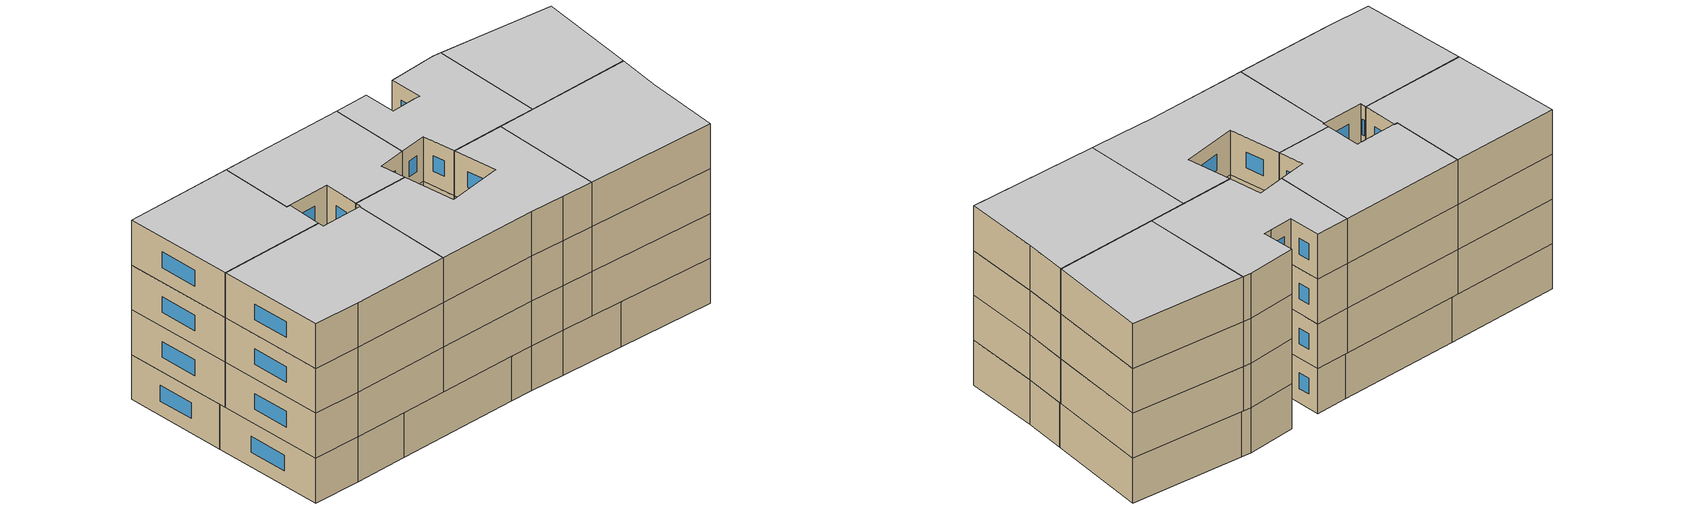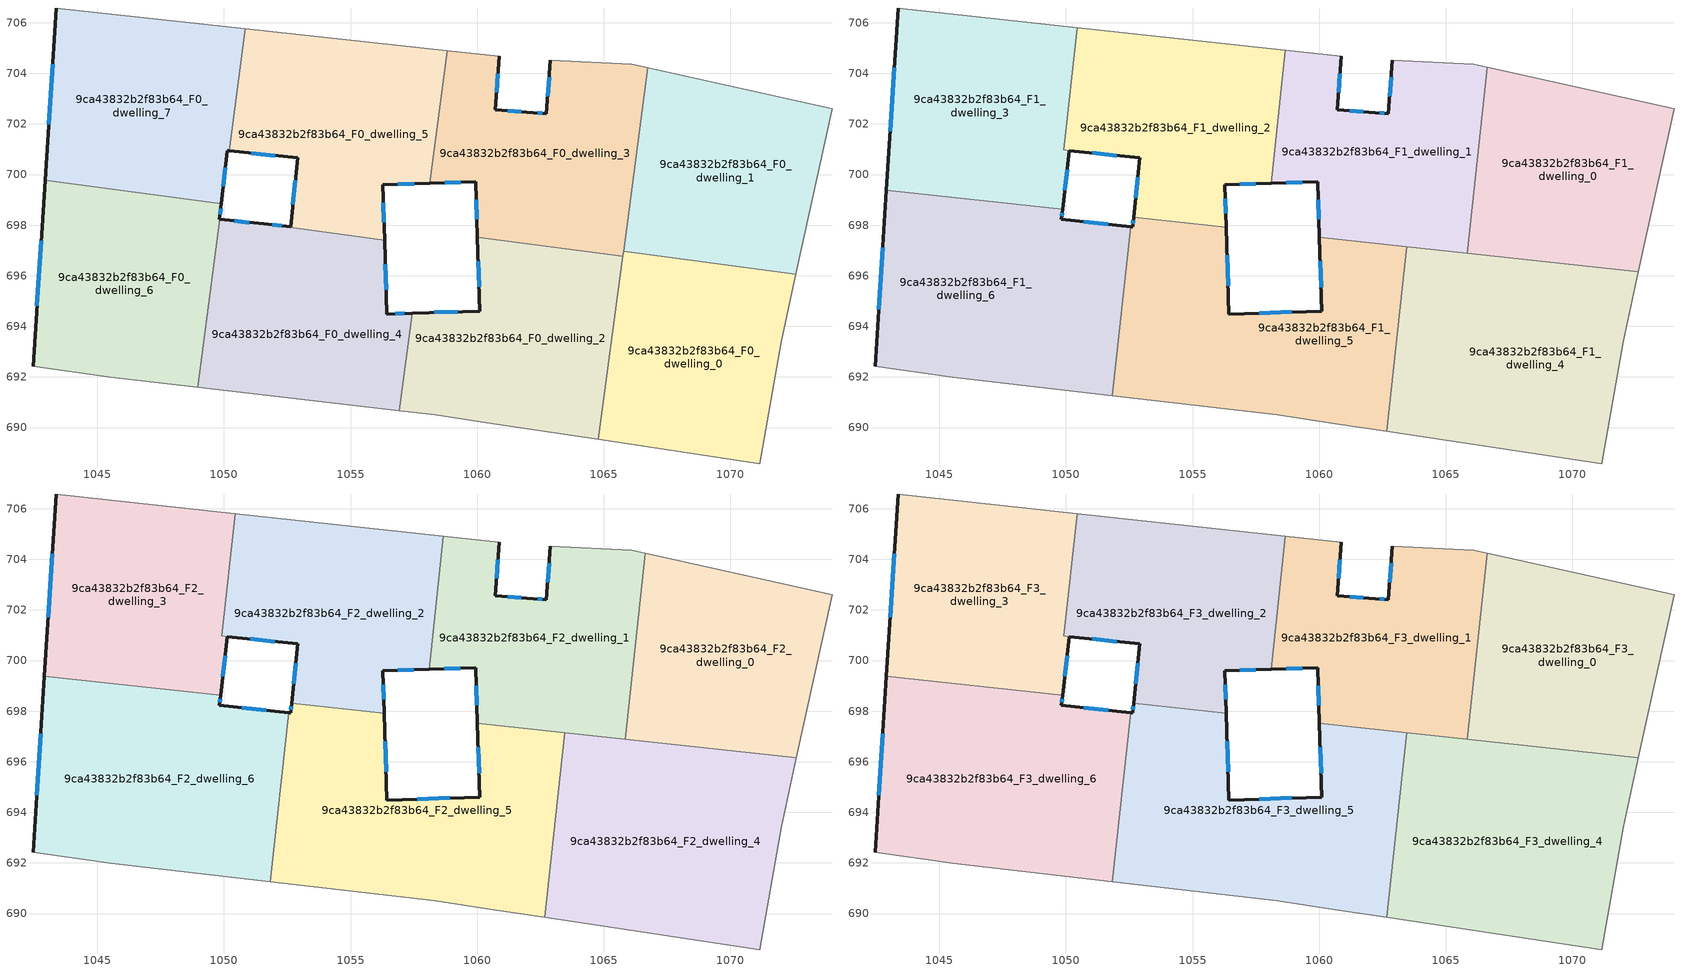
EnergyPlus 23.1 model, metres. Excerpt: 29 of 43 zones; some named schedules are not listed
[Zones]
9ca43832b2f83b64_F0_dwelling_0
 floor ground (EU_floor_Construction): 1072.6,696.06 1072.02,693.38 1071.17,688.57 1064.8,689.53 1065.79,696.97 z0
 wall adiabatic (EU_wall_Construction): 1064.8,689.53 1071.17,688.57 1072.02,693.38 1072.6,696.06 z0:3
 wall to 9ca43832b2f83b64_F0_dwelling_1 (EU_wall_Construction): 1072.6,696.06 1065.79,696.97 z0:3
 wall to 9ca43832b2f83b64_F0_dwelling_2 (EU_wall_Construction): 1065.76,696.76 1064.8,689.53 z0:3
 wall to 9ca43832b2f83b64_F0_dwelling_3 (EU_wall_Construction): 1065.79,696.97 1065.76,696.76 z0:3
9ca43832b2f83b64_F0_dwelling_1
 floor ground (EU_floor_Construction): 1074.03,702.59 1072.6,696.06 1065.79,696.97 1066.76,704.21 z0
 wall adiabatic (EU_wall_Construction): 1072.6,696.06 1074.03,702.59 1066.76,704.21 z0:3
 wall to 9ca43832b2f83b64_F0_dwelling_3 (EU_wall_Construction): 1066.76,704.21 1065.79,696.97 z0:3
9ca43832b2f83b64_F0_dwelling_2
 floor ground (EU_floor_Construction): 1065.76,696.76 1064.8,689.53 1060.64,690.16 1058.35,690.5 1056.93,690.67 1057.44,694.52 1060.11,694.61 1060.01,697.53 z0
 wall outside (EU_wall_Construction): 1060.01,697.53 1060.11,694.61 1057.44,694.52 z0:3
 wall adiabatic (EU_wall_Construction): 1056.93,690.67 1058.35,690.5 1060.64,690.16 1064.8,689.53 z0:3
 wall to 9ca43832b2f83b64_F0_dwelling_4 (EU_wall_Construction): 1057.44,694.52 1056.93,690.67 z0:3
 wall to 9ca43832b2f83b64_F0_dwelling_3 (EU_wall_Construction): 1065.76,696.76 1060.01,697.53 z0:3
 window (EU_Window_Construction): 1059.24,694.58 1058.31,694.55 / 1060.05,696.58 1060.08,695.56 z0.98:2.02
9ca43832b2f83b64_F0_dwelling_3
 floor ground (EU_floor_Construction): 1066.76,704.21 1065.76,696.76 1060.01,697.53 1059.94,699.71 1058.13,699.65 1058.82,704.9 1060.88,704.67 1060.72,702.55 1062.23,702.45 1062.74,702.41 1062.9,704.53 1066.11,704.36 z0
 wall outside (EU_wall_Construction): 1058.13,699.65 1059.94,699.71 1060.01,697.53 / 1062.9,704.53 1062.74,702.41 1062.23,702.45 1060.72,702.55 1060.88,704.67 z0:3
 wall to 9ca43832b2f83b64_F0_dwelling_5 (EU_wall_Construction): 1058.82,704.9 1058.13,699.65 z0:3
 wall adiabatic (EU_wall_Construction): 1060.88,704.67 1058.82,704.9 / 1066.76,704.21 1066.11,704.36 1062.9,704.53 z0:3
 window (EU_Window_Construction): 1059.96,699 1059.99,698.24 / 1058.72,699.67 1059.35,699.69 / 1060.77,703.24 1060.83,703.99 / 1061.74,702.48 1061.21,702.52 / 1062.58,702.42 1062.4,702.43 / 1062.85,703.84 1062.79,703.09 z0.98:2.02
9ca43832b2f83b64_F0_dwelling_4
 floor ground (EU_floor_Construction): 1056.34,697.41 1056.44,694.49 1057.44,694.52 1056.93,690.67 1048.96,691.59 1049.84,698.22 1051.56,698.04 z0
 wall outside (EU_wall_Construction): 1051.56,698.04 1049.84,698.22 / 1057.44,694.52 1056.44,694.49 1056.34,697.41 z0:3
 wall adiabatic (EU_wall_Construction): 1048.96,691.59 1056.93,690.67 z0:3
 wall to 9ca43832b2f83b64_F0_dwelling_6 (EU_wall_Construction): 1049.84,698.22 1048.96,691.59 z0:3
 wall to 9ca43832b2f83b64_F0_dwelling_5 (EU_wall_Construction): 1056.34,697.41 1051.56,698.04 z0:3
 window (EU_Window_Construction): 1051,698.1 1050.4,698.17 / 1056.41,695.44 1056.38,696.46 / 1057.12,694.51 1056.77,694.5 z0.98:2.02
9ca43832b2f83b64_F0_dwelling_5
 floor ground (EU_floor_Construction): 1058.82,704.9 1058.13,699.65 1056.27,699.59 1056.34,697.41 1051.56,698.04 1052.63,697.93 1052.91,700.66 1050.2,700.94 1050.84,705.76 z0
 wall outside (EU_wall_Construction): 1056.34,697.41 1056.27,699.59 1058.13,699.65 / 1050.2,700.94 1052.91,700.66 1052.63,697.93 1051.56,698.04 z0:3
 wall to 9ca43832b2f83b64_F0_dwelling_7 (EU_wall_Construction): 1050.84,705.76 1050.2,700.94 z0:3
 wall adiabatic (EU_wall_Construction): 1058.82,704.9 1050.84,705.76 z0:3
 window (EU_Window_Construction): 1056.32,698.12 1056.29,698.88 / 1052.28,697.97 1051.91,698.01 / 1052.82,699.77 1052.72,698.82 / 1051.08,700.85 1052.03,700.75 / 1056.87,699.61 1057.52,699.63 z0.98:2.02
9ca43832b2f83b64_F0_dwelling_6
 floor ground (EU_floor_Construction): 1049.89,698.85 1049.82,698.22 1049.84,698.22 1048.96,691.59 1045.53,691.99 1042.45,692.42 1042.93,699.77 z0
 wall outside (EU_wall_Construction): 1049.84,698.22 1049.82,698.22 1049.89,698.85 / 1042.93,699.77 1042.45,692.42 z0:3
 wall to 9ca43832b2f83b64_F0_dwelling_7 (EU_wall_Construction): 1049.89,698.85 1042.93,699.77 z0:3
 wall adiabatic (EU_wall_Construction): 1042.45,692.42 1045.53,691.99 1048.96,691.59 z0:3
 window (EU_Window_Construction): 1049.84,698.43 1049.87,698.64 / 1042.77,697.38 1042.61,694.81 z0.98:2.02
9ca43832b2f83b64_F0_dwelling_7
 floor ground (EU_floor_Construction): 1050.84,705.76 1050.2,700.94 1050.13,700.95 1049.89,698.85 1042.93,699.77 1043.37,706.57 z0
 wall outside (EU_wall_Construction): 1049.89,698.85 1050.13,700.95 1050.2,700.94 / 1043.37,706.57 1042.93,699.77 z0:3
 wall adiabatic (EU_wall_Construction): 1050.84,705.76 1043.37,706.57 z0:3
 window (EU_Window_Construction): 1049.97,699.53 1050.05,700.26 / 1043.23,704.36 1043.07,701.98 z0.98:2.02
9ca43832b2f83b64_F1_dwelling_0
 floor to 9ca43832b2f83b64_F0_dwelling_1 (EU_floor_Construction): 1074.03,702.59 1072.63,696.16 1068.64,696.59 1065.87,696.96 1066.2,700.05 1066.75,704.21 z3
 floor to 9ca43832b2f83b64_F0_dwelling_0 (EU_floor_Construction): 1068.64,696.59 1065.86,696.89 1065.87,696.96 z3
 floor to 9ca43832b2f83b64_F0_dwelling_3 (EU_floor_Construction): 1066.75,704.21 1066.2,700.05 1066.65,704.23 z3
 wall to 9ca43832b2f83b64_F1_dwelling_1 (EU_wall_Construction): 1066.65,704.23 1065.86,696.89 z3:6
 wall adiabatic (EU_wall_Construction): 1072.63,696.16 1074.03,702.59 1066.65,704.23 z3:6
 wall to 9ca43832b2f83b64_F1_dwelling_4 (EU_wall_Construction): 1065.86,696.89 1072.63,696.16 z3:6
9ca43832b2f83b64_F1_dwelling_1
 floor to 9ca43832b2f83b64_F0_dwelling_3 (EU_floor_Construction): 1066.65,704.23 1066.2,700.05 1065.78,696.9 1060.3,697.49 1060.01,697.53 1059.94,699.71 1058.13,699.65 1058.82,704.9 1060.88,704.67 1060.72,702.55 1062.23,702.45 1062.74,702.41 1062.9,704.53 1066.11,704.36 z3
 floor to 9ca43832b2f83b64_F0_dwelling_1 (EU_floor_Construction): 1066.2,700.05 1065.87,696.96 1065.79,696.97 z3
 floor to 9ca43832b2f83b64_F0_dwelling_5 (EU_floor_Construction): 1058.82,704.9 1058.13,699.65 1058.1,699.65 1058.67,704.91 z3
 wall outside (EU_wall_Construction): 1062.9,704.53 1062.74,702.41 1062.23,702.45 1060.72,702.55 1060.88,704.67 / 1058.1,699.65 1059.94,699.71 1060.01,697.52 z3:6
 wall adiabatic (EU_wall_Construction): 1066.65,704.23 1066.11,704.36 1062.9,704.53 / 1060.88,704.67 1058.67,704.91 z3:6
 wall to 9ca43832b2f83b64_F1_dwelling_2 (EU_wall_Construction): 1058.67,704.91 1058.1,699.65 z3:6
 wall to 9ca43832b2f83b64_F1_dwelling_5 (EU_wall_Construction): 1060.01,697.52 1063.46,697.15 z3:6
 wall to 9ca43832b2f83b64_F1_dwelling_4 (EU_wall_Construction): 1063.46,697.15 1065.86,696.89 z3:6
 window (EU_Window_Construction): 1062.58,702.42 1062.4,702.43 / 1062.85,703.84 1062.79,703.09 / 1059.96,699 1059.99,698.23 / 1058.7,699.67 1059.34,699.69 / 1060.77,703.24 1060.83,703.99 / 1061.74,702.48 1061.21,702.52 z3.98:5.02
9ca43832b2f83b64_F1_dwelling_2
 floor to 9ca43832b2f83b64_F0_dwelling_5 (EU_floor_Construction): 1058.67,704.91 1058.1,699.65 1056.27,699.59 1056.33,697.92 1052.67,698.32 1052.91,700.66 1050.2,700.94 1050.84,705.76 z3
 floor to 9ca43832b2f83b64_F0_dwelling_7 (EU_floor_Construction): 1050.84,705.76 1050.2,700.94 1050.14,700.95 1049.91,700.97 1050.44,705.8 z3
 wall outside (EU_wall_Construction): 1056.33,697.92 1056.27,699.59 1058.1,699.65 / 1050.14,700.95 1052.91,700.66 1052.67,698.32 z3:6
 wall adiabatic (EU_wall_Construction): 1058.67,704.91 1050.44,705.8 z3:6
 wall to 9ca43832b2f83b64_F1_dwelling_5 (EU_wall_Construction): 1052.67,698.32 1056.33,697.92 z3:6
 wall to 9ca43832b2f83b64_F1_dwelling_3 (EU_wall_Construction): 1050.44,705.8 1049.91,700.97 1050.13,700.94 z3:6
 window (EU_Window_Construction): 1056.87,699.61 1057.51,699.63 / 1056.31,698.47 1056.29,699.05 / 1052.83,699.89 1052.75,699.08 / 1051.04,700.85 1052.01,700.75 z3.98:5.02
9ca43832b2f83b64_F1_dwelling_3
 floor to 9ca43832b2f83b64_F0_dwelling_7 (EU_floor_Construction): 1050.44,705.8 1049.91,700.97 1050.13,700.94 1049.89,698.85 1042.93,699.77 1043.37,706.57 z3
 floor to 9ca43832b2f83b64_F0_dwelling_6 (EU_floor_Construction): 1049.89,698.85 1049.87,698.62 1042.9,699.37 1042.93,699.77 z3
 wall outside (EU_wall_Construction): 1043.37,706.57 1042.9,699.38 / 1049.87,698.62 1050.13,700.94 z3:6
 wall adiabatic (EU_wall_Construction): 1050.44,705.8 1043.37,706.57 z3:6
 wall to 9ca43832b2f83b64_F1_dwelling_6 (EU_wall_Construction): 1042.9,699.38 1049.87,698.62 z3:6
 window (EU_Window_Construction): 1043.22,704.23 1043.06,701.71 / 1049.95,699.38 1050.04,700.19 z3.98:5.02
9ca43832b2f83b64_F1_dwelling_4
 floor to 9ca43832b2f83b64_F0_dwelling_0 (EU_floor_Construction): 1072.6,696.06 1072.02,693.38 1071.17,688.57 1064.8,689.53 1065.78,696.9 1068.64,696.59 z3
 floor to 9ca43832b2f83b64_F0_dwelling_1 (EU_floor_Construction): 1072.63,696.16 1072.6,696.06 1068.64,696.59 z3
 floor to 9ca43832b2f83b64_F0_dwelling_2 (EU_floor_Construction): 1065.76,696.76 1064.8,689.53 1062.67,689.85 1063.45,697.07 z3
 floor to 9ca43832b2f83b64_F0_dwelling_3 (EU_floor_Construction): 1065.78,696.9 1065.76,696.76 1063.45,697.07 1063.46,697.15 z3
 wall adiabatic (EU_wall_Construction): 1062.67,689.85 1071.17,688.57 1072.02,693.38 1072.63,696.16 z3:6
 wall to 9ca43832b2f83b64_F1_dwelling_5 (EU_wall_Construction): 1063.46,697.15 1062.67,689.85 z3:6
9ca43832b2f83b64_F1_dwelling_5
 floor to 9ca43832b2f83b64_F0_dwelling_2 (EU_floor_Construction): 1063.45,697.07 1062.67,689.85 1060.64,690.16 1058.35,690.5 1056.93,690.67 1057.44,694.52 1060.11,694.61 1060.01,697.52 1060.3,697.49 z3
 floor to 9ca43832b2f83b64_F0_dwelling_3 (EU_floor_Construction): 1063.46,697.15 1063.45,697.07 1060.3,697.49 z3
 floor to 9ca43832b2f83b64_F0_dwelling_4 (EU_floor_Construction): 1056.34,697.41 1056.44,694.49 1057.44,694.52 1056.93,690.67 1051.83,691.26 1052.55,697.91 z3
 floor to 9ca43832b2f83b64_F0_dwelling_5 (EU_floor_Construction): 1056.33,697.92 1056.34,697.41 1052.55,697.91 1052.56,697.94 1052.63,697.93 1052.67,698.32 z3
 wall outside (EU_wall_Construction): 1060.01,697.52 1060.11,694.61 1056.44,694.49 1056.33,697.92 / 1052.67,698.32 1052.63,697.93 1052.56,697.94 z3:6
 wall adiabatic (EU_wall_Construction): 1051.83,691.26 1058.35,690.5 1060.64,690.16 1062.67,689.85 z3:6
 wall to 9ca43832b2f83b64_F1_dwelling_6 (EU_wall_Construction): 1052.56,697.94 1051.83,691.26 z3:6
 window (EU_Window_Construction): 1056.4,695.6 1056.36,696.8 / 1058.92,694.57 1057.63,694.52 / 1060.05,696.57 1060.08,695.55 / 1052.66,698.19 1052.64,698.06 z3.98:5.02
9ca43832b2f83b64_F1_dwelling_6
 floor to 9ca43832b2f83b64_F0_dwelling_6 (EU_floor_Construction): 1049.87,698.62 1049.82,698.22 1049.84,698.22 1048.96,691.59 1045.53,691.99 1042.45,692.42 1042.9,699.37 z3
 floor to 9ca43832b2f83b64_F0_dwelling_4 (EU_floor_Construction): 1052.55,697.91 1051.83,691.26 1048.96,691.59 1049.84,698.22 1051.56,698.04 z3
 floor to 9ca43832b2f83b64_F0_dwelling_5 (EU_floor_Construction): 1052.56,697.94 1052.55,697.91 1051.56,698.04 z3
 wall outside (EU_wall_Construction): 1052.56,697.94 1049.82,698.22 1049.87,698.62 / 1042.9,699.38 1042.45,692.42 z3:6
 wall adiabatic (EU_wall_Construction): 1042.45,692.42 1045.53,691.99 1051.83,691.26 z3:6
 window (EU_Window_Construction): 1049.84,698.35 1049.85,698.49 / 1051.67,698.03 1050.71,698.13 / 1042.76,697.11 1042.6,694.68 z3.98:5.02
9ca43832b2f83b64_F2_dwelling_0
 floor to 9ca43832b2f83b64_F1_dwelling_0 (EU_floor_Construction): 1074.03,702.59 1072.63,696.16 1065.86,696.89 1066.65,704.23 z6
 wall to 9ca43832b2f83b64_F2_dwelling_1 (EU_wall_Construction): 1066.65,704.23 1065.86,696.89 z6:9
 wall adiabatic (EU_wall_Construction): 1072.63,696.16 1074.03,702.59 1066.65,704.23 z6:9
 wall to 9ca43832b2f83b64_F2_dwelling_4 (EU_wall_Construction): 1065.86,696.89 1072.63,696.16 z6:9
9ca43832b2f83b64_F2_dwelling_1
 floor to 9ca43832b2f83b64_F1_dwelling_1 (EU_floor_Construction): 1066.65,704.23 1065.86,696.89 1060.01,697.52 1059.94,699.71 1058.1,699.65 1058.67,704.91 1060.88,704.67 1060.72,702.55 1062.23,702.45 1062.74,702.41 1062.9,704.53 1066.11,704.36 z6
 wall outside (EU_wall_Construction): 1062.9,704.53 1062.74,702.41 1062.23,702.45 1060.72,702.55 1060.88,704.67 / 1058.1,699.65 1059.94,699.71 1060.01,697.52 z6:9
 wall adiabatic (EU_wall_Construction): 1066.65,704.23 1066.11,704.36 1062.9,704.53 / 1060.88,704.67 1058.67,704.91 z6:9
 wall to 9ca43832b2f83b64_F2_dwelling_2 (EU_wall_Construction): 1058.67,704.91 1058.1,699.65 z6:9
 wall to 9ca43832b2f83b64_F2_dwelling_5 (EU_wall_Construction): 1060.01,697.52 1063.46,697.15 z6:9
 wall to 9ca43832b2f83b64_F2_dwelling_4 (EU_wall_Construction): 1063.46,697.15 1065.86,696.89 z6:9
 window (EU_Window_Construction): 1062.58,702.42 1062.4,702.43 / 1062.85,703.84 1062.79,703.09 / 1059.96,699 1059.99,698.23 / 1058.7,699.67 1059.34,699.69 / 1060.77,703.24 1060.83,703.99 / 1061.74,702.48 1061.21,702.52 z6.98:8.02
9ca43832b2f83b64_F2_dwelling_2
 floor to 9ca43832b2f83b64_F1_dwelling_2 (EU_floor_Construction): 1058.67,704.91 1058.1,699.65 1056.27,699.59 1056.33,697.92 1052.67,698.32 1052.91,700.66 1050.13,700.94 1049.91,700.97 1050.44,705.8 z6
 wall outside (EU_wall_Construction): 1056.33,697.92 1056.27,699.59 1058.1,699.65 / 1050.14,700.95 1052.91,700.66 1052.67,698.32 z6:9
 wall adiabatic (EU_wall_Construction): 1058.67,704.91 1050.44,705.8 z6:9
 wall to 9ca43832b2f83b64_F2_dwelling_5 (EU_wall_Construction): 1052.67,698.32 1056.33,697.92 z6:9
 wall to 9ca43832b2f83b64_F2_dwelling_3 (EU_wall_Construction): 1050.44,705.8 1049.91,700.97 1050.13,700.94 z6:9
 window (EU_Window_Construction): 1056.87,699.61 1057.51,699.63 / 1056.31,698.47 1056.29,699.05 / 1052.83,699.89 1052.75,699.08 / 1051.04,700.85 1052.01,700.75 z6.98:8.02
9ca43832b2f83b64_F2_dwelling_3
 floor to 9ca43832b2f83b64_F1_dwelling_3 (EU_floor_Construction): 1050.44,705.8 1049.91,700.97 1050.13,700.94 1049.87,698.62 1042.9,699.38 1043.37,706.57 z6
 wall outside (EU_wall_Construction): 1043.37,706.57 1042.9,699.38 / 1049.87,698.62 1050.13,700.94 z6:9
 wall adiabatic (EU_wall_Construction): 1050.44,705.8 1043.37,706.57 z6:9
 wall to 9ca43832b2f83b64_F2_dwelling_6 (EU_wall_Construction): 1042.9,699.38 1049.87,698.62 z6:9
 window (EU_Window_Construction): 1043.22,704.23 1043.06,701.71 / 1049.95,699.38 1050.04,700.19 z6.98:8.02
9ca43832b2f83b64_F2_dwelling_4
 floor to 9ca43832b2f83b64_F1_dwelling_4 (EU_floor_Construction): 1072.63,696.16 1072.02,693.38 1071.17,688.57 1062.67,689.85 1063.46,697.15 z6
 wall adiabatic (EU_wall_Construction): 1062.67,689.85 1071.17,688.57 1072.02,693.38 1072.63,696.16 z6:9
 wall to 9ca43832b2f83b64_F2_dwelling_5 (EU_wall_Construction): 1063.46,697.15 1062.67,689.85 z6:9
9ca43832b2f83b64_F2_dwelling_5
 floor to 9ca43832b2f83b64_F1_dwelling_5 (EU_floor_Construction): 1063.46,697.15 1062.67,689.85 1060.64,690.16 1058.35,690.5 1051.83,691.26 1052.56,697.94 1052.63,697.93 1052.67,698.32 1056.33,697.92 1056.44,694.49 1060.11,694.61 1060.01,697.52 z6
 wall outside (EU_wall_Construction): 1060.01,697.52 1060.11,694.61 1056.44,694.49 1056.33,697.92 / 1052.67,698.32 1052.63,697.93 1052.56,697.94 z6:9
 wall adiabatic (EU_wall_Construction): 1051.83,691.26 1058.35,690.5 1060.64,690.16 1062.67,689.85 z6:9
 wall to 9ca43832b2f83b64_F2_dwelling_6 (EU_wall_Construction): 1052.56,697.94 1051.83,691.26 z6:9
 window (EU_Window_Construction): 1056.4,695.6 1056.36,696.8 / 1058.92,694.57 1057.63,694.52 / 1060.05,696.57 1060.08,695.55 / 1052.66,698.19 1052.64,698.06 z6.98:8.02
9ca43832b2f83b64_F2_dwelling_6
 floor to 9ca43832b2f83b64_F1_dwelling_6 (EU_floor_Construction): 1052.56,697.94 1051.83,691.26 1045.53,691.99 1042.45,692.42 1042.9,699.38 1049.87,698.62 1049.82,698.22 z6
 wall outside (EU_wall_Construction): 1052.56,697.94 1049.82,698.22 1049.87,698.62 / 1042.9,699.38 1042.45,692.42 z6:9
 wall adiabatic (EU_wall_Construction): 1042.45,692.42 1045.53,691.99 1051.83,691.26 z6:9
 window (EU_Window_Construction): 1049.84,698.35 1049.85,698.49 / 1051.67,698.03 1050.71,698.13 / 1042.76,697.11 1042.6,694.68 z6.98:8.02
9ca43832b2f83b64_F3_dwelling_0
 floor to 9ca43832b2f83b64_F2_dwelling_0 (EU_floor_Construction): 1074.03,702.59 1072.63,696.16 1065.86,696.89 1066.65,704.23 z9
 wall to 9ca43832b2f83b64_F3_dwelling_1 (EU_wall_Construction): 1066.65,704.23 1065.86,696.89 z9:12
 wall adiabatic (EU_wall_Construction): 1072.63,696.16 1074.03,702.59 1066.65,704.23 z9:12
 wall to 9ca43832b2f83b64_F3_dwelling_4 (EU_wall_Construction): 1065.86,696.89 1072.63,696.16 z9:12
 ceiling to 9ca43832b2f83b64_F4_dwelling_0 (EU_floor_Construction): 1072.63,696.16 1074.03,702.59 1066.65,704.23 1065.86,696.89 z12
9ca43832b2f83b64_F3_dwelling_1
 floor to 9ca43832b2f83b64_F2_dwelling_1 (EU_floor_Construction): 1066.65,704.23 1065.86,696.89 1060.01,697.52 1059.94,699.71 1058.1,699.65 1058.67,704.91 1060.88,704.67 1060.72,702.55 1062.23,702.45 1062.74,702.41 1062.9,704.53 1066.11,704.36 z9
 wall outside (EU_wall_Construction): 1062.9,704.53 1062.74,702.41 1062.23,702.45 1060.72,702.55 1060.88,704.67 / 1058.1,699.65 1059.94,699.71 1060.01,697.52 z9:12
 wall adiabatic (EU_wall_Construction): 1066.65,704.23 1066.11,704.36 1062.9,704.53 / 1060.88,704.67 1058.67,704.91 z9:12
 wall to 9ca43832b2f83b64_F3_dwelling_2 (EU_wall_Construction): 1058.67,704.91 1058.1,699.65 z9:12
 wall to 9ca43832b2f83b64_F3_dwelling_5 (EU_wall_Construction): 1060.01,697.52 1063.46,697.15 z9:12
 wall to 9ca43832b2f83b64_F3_dwelling_4 (EU_wall_Construction): 1063.46,697.15 1065.86,696.89 z9:12
 window (EU_Window_Construction): 1062.58,702.42 1062.4,702.43 / 1062.85,703.84 1062.79,703.09 / 1059.96,699 1059.99,698.23 / 1058.7,699.67 1059.34,699.69 / 1060.77,703.24 1060.83,703.99 / 1061.74,702.48 1061.21,702.52 z9.98:11.02
 ceiling to 9ca43832b2f83b64_F4_dwelling_1 (EU_floor_Construction): 1065.86,696.89 1066.65,704.23 1066.11,704.36 1062.9,704.53 1062.74,702.41 1062.23,702.45 1060.72,702.55 1060.88,704.67 1058.67,704.91 1058.1,699.65 1059.94,699.71 1060.01,697.52 z12
9ca43832b2f83b64_F3_dwelling_2
 floor to 9ca43832b2f83b64_F2_dwelling_2 (EU_floor_Construction): 1058.67,704.91 1058.1,699.65 1056.27,699.59 1056.33,697.92 1052.67,698.32 1052.91,700.66 1050.13,700.94 1049.91,700.97 1050.44,705.8 z9
 wall outside (EU_wall_Construction): 1056.33,697.92 1056.27,699.59 1058.1,699.65 / 1050.14,700.95 1052.91,700.66 1052.67,698.32 z9:12
 wall adiabatic (EU_wall_Construction): 1058.67,704.91 1050.44,705.8 z9:12
 wall to 9ca43832b2f83b64_F3_dwelling_5 (EU_wall_Construction): 1052.67,698.32 1056.33,697.92 z9:12
 wall to 9ca43832b2f83b64_F3_dwelling_3 (EU_wall_Construction): 1050.44,705.8 1049.91,700.97 1050.13,700.94 z9:12
 window (EU_Window_Construction): 1056.87,699.61 1057.51,699.63 / 1056.31,698.47 1056.29,699.05 / 1052.83,699.89 1052.75,699.08 / 1051.04,700.85 1052.01,700.75 z9.98:11.02
 ceiling to 9ca43832b2f83b64_F4_dwelling_2 (EU_floor_Construction): 1058.1,699.65 1058.67,704.91 1050.44,705.8 1049.91,700.97 1050.13,700.94 1052.91,700.66 1052.67,698.32 1056.33,697.92 1056.27,699.59 z12
9ca43832b2f83b64_F3_dwelling_3
 floor to 9ca43832b2f83b64_F2_dwelling_3 (EU_floor_Construction): 1050.44,705.8 1049.91,700.97 1050.13,700.94 1049.87,698.62 1042.9,699.38 1043.37,706.57 z9
 wall outside (EU_wall_Construction): 1043.37,706.57 1042.9,699.38 / 1049.87,698.62 1050.13,700.94 z9:12
 wall adiabatic (EU_wall_Construction): 1050.44,705.8 1043.37,706.57 z9:12
 wall to 9ca43832b2f83b64_F3_dwelling_6 (EU_wall_Construction): 1042.9,699.38 1049.87,698.62 z9:12
 window (EU_Window_Construction): 1043.22,704.23 1043.06,701.71 / 1049.95,699.38 1050.04,700.19 z9.98:11.02
 ceiling to 9ca43832b2f83b64_F4_dwelling_3 (EU_floor_Construction): 1049.87,698.62 1050.13,700.94 1049.91,700.97 1050.44,705.8 1043.37,706.57 1042.9,699.38 z12
9ca43832b2f83b64_F3_dwelling_4
 floor to 9ca43832b2f83b64_F2_dwelling_4 (EU_floor_Construction): 1072.63,696.16 1072.02,693.38 1071.17,688.57 1062.67,689.85 1063.46,697.15 z9
 wall adiabatic (EU_wall_Construction): 1062.67,689.85 1071.17,688.57 1072.02,693.38 1072.63,696.16 z9:12
 wall to 9ca43832b2f83b64_F3_dwelling_5 (EU_wall_Construction): 1063.46,697.15 1062.67,689.85 z9:12
 ceiling to 9ca43832b2f83b64_F4_dwelling_4 (EU_floor_Construction): 1071.17,688.57 1072.02,693.38 1072.63,696.16 1063.46,697.15 1062.67,689.85 z12
9ca43832b2f83b64_F3_dwelling_5
 floor to 9ca43832b2f83b64_F2_dwelling_5 (EU_floor_Construction): 1063.46,697.15 1062.67,689.85 1060.64,690.16 1058.35,690.5 1051.83,691.26 1052.56,697.94 1052.63,697.93 1052.67,698.32 1056.33,697.92 1056.44,694.49 1060.11,694.61 1060.01,697.52 z9
 wall outside (EU_wall_Construction): 1060.01,697.52 1060.11,694.61 1056.44,694.49 1056.33,697.92 / 1052.67,698.32 1052.63,697.93 1052.56,697.94 z9:12
 wall adiabatic (EU_wall_Construction): 1051.83,691.26 1058.35,690.5 1060.64,690.16 1062.67,689.85 z9:12
 wall to 9ca43832b2f83b64_F3_dwelling_6 (EU_wall_Construction): 1052.56,697.94 1051.83,691.26 z9:12
 window (EU_Window_Construction): 1056.4,695.6 1056.36,696.8 / 1058.92,694.57 1057.63,694.52 / 1060.05,696.57 1060.08,695.55 / 1052.66,698.19 1052.64,698.06 z9.98:11.02
 ceiling to 9ca43832b2f83b64_F4_dwelling_5 (EU_floor_Construction): 1062.67,689.85 1063.46,697.15 1060.01,697.52 1060.11,694.61 1056.44,694.49 1056.33,697.92 1052.67,698.32 1052.63,697.93 1052.56,697.94 1051.83,691.26 1058.35,690.5 1060.64,690.16 z12
9ca43832b2f83b64_F3_dwelling_6
 floor to 9ca43832b2f83b64_F2_dwelling_6 (EU_floor_Construction): 1052.56,697.94 1051.83,691.26 1045.53,691.99 1042.45,692.42 1042.9,699.38 1049.87,698.62 1049.82,698.22 z9
 wall outside (EU_wall_Construction): 1052.56,697.94 1049.82,698.22 1049.87,698.62 / 1042.9,699.38 1042.45,692.42 z9:12
 wall adiabatic (EU_wall_Construction): 1042.45,692.42 1045.53,691.99 1051.83,691.26 z9:12
 window (EU_Window_Construction): 1049.84,698.35 1049.85,698.49 / 1051.67,698.03 1050.71,698.13 / 1042.76,697.11 1042.6,694.68 z9.98:11.02
 ceiling to 9ca43832b2f83b64_F4_dwelling_6 (EU_floor_Construction): 1051.83,691.26 1052.56,697.94 1049.82,698.22 1049.87,698.62 1042.9,699.38 1042.45,692.42 1045.53,691.99 z12
[Building]
EU S2 Campaign: North Axis=0; Terrain=City; Solar Distribution=FullExterior
[Site:Location]
Bologna: Latitude=44.5; Longitude=11.25; Time Zone=1; Elevation=37
[SizingPeriod:WeatherFileDays]
AnnualSizingPeriod: Begin Month=1; Begin Day of Month=1; End Month=12; End Day of Month=31; Day of Week for Start Day=Monday; Use Weather File Daylight Saving Period=No; Use Weather File Rain and Snow Indicators=No
[MATERIAL]
EU_InternalMass_Material: Roughness=MediumRough; Thickness=0.1; Conductivity=1; Density=1800; Specific Heat=900; Thermal Absorptance=0.9; Solar Absorptance=0.7; Visible Absorptance=0.7
[MATERIAL:NOMASS] Roughness=MediumRough; Thermal Absorptance=0.9; Solar Absorptance=0.7; Visible Absorptance=0.7
Name | Thermal Resistance
EU_wall_NoMass | 0.905828
EU_floor_NoMass | 0.67114
[WINDOWMATERIAL:SIMPLEGLAZINGSYSTEM]
EU_Window_SimpleGlazing: UFactor=4.52486; Solar Heat Gain Coefficient=0.85; Visible Transmittance=0.85
[CONSTRUCTION]
EU_wall_Construction: EU_wall_NoMass
EU_floor_Construction: EU_floor_NoMass
EU_Window_Construction: EU_Window_SimpleGlazing
EU_InternalMass_Construction: EU_InternalMass_Material
[ZONE] Type=1; Multiplier=1; Ceiling Height=autocalculate; Floor Area=autocalculate; Part of Total Floor Area=Yes
Name | Volume
9ca43832b2f83b64_F0_dwelling_0 | 150.13
9ca43832b2f83b64_F1_dwelling_0; 9ca43832b2f83b64_F2_dwelling_0; 9ca43832b2f83b64_F3_dwelling_0 | 150.133
9ca43832b2f83b64_F0_dwelling_1 | 150.144
9ca43832b2f83b64_F1_dwelling_1; 9ca43832b2f83b64_F2_dwelling_1; 9ca43832b2f83b64_F3_dwelling_1 | 150.119
9ca43832b2f83b64_F0_dwelling_2 | 150.111
9ca43832b2f83b64_F1_dwelling_2 | 148.633
9ca43832b2f83b64_F2_dwelling_2; 9ca43832b2f83b64_F3_dwelling_2 | 148.639
9ca43832b2f83b64_F0_dwelling_3 | 150.122
9ca43832b2f83b64_F1_dwelling_3; 9ca43832b2f83b64_F2_dwelling_3; 9ca43832b2f83b64_F3_dwelling_3 | 151.625
9ca43832b2f83b64_F0_dwelling_4 | 150.137
9ca43832b2f83b64_F1_dwelling_4; 9ca43832b2f83b64_F2_dwelling_4; 9ca43832b2f83b64_F3_dwelling_4 | 200.177
9ca43832b2f83b64_F0_dwelling_5 | 150.127
9ca43832b2f83b64_F1_dwelling_5; 9ca43832b2f83b64_F2_dwelling_5; 9ca43832b2f83b64_F3_dwelling_5 | 200.15
9ca43832b2f83b64_F0_dwelling_6 | 150.126
9ca43832b2f83b64_F1_dwelling_6; 9ca43832b2f83b64_F2_dwelling_6; 9ca43832b2f83b64_F3_dwelling_6 | 200.175
9ca43832b2f83b64_F0_dwelling_7 | 150.153
[INTERNALMASS] Construction=EU_InternalMass_Construction
Name | Zone or ZoneList | Surface Area
9ca43832b2f83b64_F0_dwelling_0_EU_InternalMass | 9ca43832b2f83b64_F0_dwelling_0 | 50.0441
9ca43832b2f83b64_F0_dwelling_1_EU_InternalMass | 9ca43832b2f83b64_F0_dwelling_1 | 50.0467
9ca43832b2f83b64_F0_dwelling_2_EU_InternalMass | 9ca43832b2f83b64_F0_dwelling_2 | 50.0377
9ca43832b2f83b64_F0_dwelling_3_EU_InternalMass | 9ca43832b2f83b64_F0_dwelling_3 | 50.0399
9ca43832b2f83b64_F0_dwelling_4_EU_InternalMass | 9ca43832b2f83b64_F0_dwelling_4 | 50.0462
9ca43832b2f83b64_F0_dwelling_5_EU_InternalMass | 9ca43832b2f83b64_F0_dwelling_5 | 50.0397
9ca43832b2f83b64_F0_dwelling_6_EU_InternalMass | 9ca43832b2f83b64_F0_dwelling_6 | 50.0418
9ca43832b2f83b64_F0_dwelling_7_EU_InternalMass | 9ca43832b2f83b64_F0_dwelling_7 | 50.0508
9ca43832b2f83b64_F1_dwelling_0_EU_InternalMass | 9ca43832b2f83b64_F1_dwelling_0 | 50.0448
9ca43832b2f83b64_F1_dwelling_1_EU_InternalMass | 9ca43832b2f83b64_F1_dwelling_1 | 50.0391
9ca43832b2f83b64_F1_dwelling_2_EU_InternalMass | 9ca43832b2f83b64_F1_dwelling_2 | 49.546
9ca43832b2f83b64_F1_dwelling_3_EU_InternalMass | 9ca43832b2f83b64_F1_dwelling_3 | 50.5427
9ca43832b2f83b64_F1_dwelling_4_EU_InternalMass | 9ca43832b2f83b64_F1_dwelling_4 | 66.7258
9ca43832b2f83b64_F1_dwelling_5_EU_InternalMass | 9ca43832b2f83b64_F1_dwelling_5 | 66.7167
9ca43832b2f83b64_F1_dwelling_6_EU_InternalMass | 9ca43832b2f83b64_F1_dwelling_6 | 66.7248
9ca43832b2f83b64_F2_dwelling_0_EU_InternalMass | 9ca43832b2f83b64_F2_dwelling_0 | 50.0448
9ca43832b2f83b64_F2_dwelling_1_EU_InternalMass | 9ca43832b2f83b64_F2_dwelling_1 | 50.0391
9ca43832b2f83b64_F2_dwelling_2_EU_InternalMass | 9ca43832b2f83b64_F2_dwelling_2 | 49.546
9ca43832b2f83b64_F2_dwelling_3_EU_InternalMass | 9ca43832b2f83b64_F2_dwelling_3 | 50.5427
9ca43832b2f83b64_F2_dwelling_4_EU_InternalMass | 9ca43832b2f83b64_F2_dwelling_4 | 66.7258
9ca43832b2f83b64_F2_dwelling_5_EU_InternalMass | 9ca43832b2f83b64_F2_dwelling_5 | 66.7167
9ca43832b2f83b64_F2_dwelling_6_EU_InternalMass | 9ca43832b2f83b64_F2_dwelling_6 | 66.7248
9ca43832b2f83b64_F3_dwelling_0_EU_InternalMass | 9ca43832b2f83b64_F3_dwelling_0 | 50.0448
9ca43832b2f83b64_F3_dwelling_1_EU_InternalMass | 9ca43832b2f83b64_F3_dwelling_1 | 50.0391
9ca43832b2f83b64_F3_dwelling_2_EU_InternalMass | 9ca43832b2f83b64_F3_dwelling_2 | 49.546
9ca43832b2f83b64_F3_dwelling_3_EU_InternalMass | 9ca43832b2f83b64_F3_dwelling_3 | 50.5427
9ca43832b2f83b64_F3_dwelling_4_EU_InternalMass | 9ca43832b2f83b64_F3_dwelling_4 | 66.7258
9ca43832b2f83b64_F3_dwelling_5_EU_InternalMass | 9ca43832b2f83b64_F3_dwelling_5 | 66.7167
9ca43832b2f83b64_F3_dwelling_6_EU_InternalMass | 9ca43832b2f83b64_F3_dwelling_6 | 66.7248
[OTHEREQUIPMENT] Fuel Type=Electricity; Design Level Calculation Method=Watts/Area; Power per Zone Floor Area=1; Fraction Latent=0; Fraction Radiant=0; Fraction Lost=0; Carbon Dioxide Generation Rate=0; EndUse Subcategory=EU_Step8_InternalGains
Name | Zone or ZoneList or Space or SpaceList | Schedule
EU_Step8_InternalGain_9ca43832b2f83b64_F0_dwelling_0_f000 | 9ca43832b2f83b64_F0_dwelling_0 | EU_Step8_GainSchedule_9ca43832b2f83b64_F0_dwelling_0_f000
EU_Step8_InternalGain_9ca43832b2f83b64_F0_dwelling_1_f000 | 9ca43832b2f83b64_F0_dwelling_1 | EU_Step8_GainSchedule_9ca43832b2f83b64_F0_dwelling_1_f000
EU_Step8_InternalGain_9ca43832b2f83b64_F0_dwelling_2_f000 | 9ca43832b2f83b64_F0_dwelling_2 | EU_Step8_GainSchedule_9ca43832b2f83b64_F0_dwelling_2_f000
EU_Step8_InternalGain_9ca43832b2f83b64_F0_dwelling_3_f000 | 9ca43832b2f83b64_F0_dwelling_3 | EU_Step8_GainSchedule_9ca43832b2f83b64_F0_dwelling_3_f000
EU_Step8_InternalGain_9ca43832b2f83b64_F0_dwelling_4_f000 | 9ca43832b2f83b64_F0_dwelling_4 | EU_Step8_GainSchedule_9ca43832b2f83b64_F0_dwelling_4_f000
EU_Step8_InternalGain_9ca43832b2f83b64_F0_dwelling_5_f000 | 9ca43832b2f83b64_F0_dwelling_5 | EU_Step8_GainSchedule_9ca43832b2f83b64_F0_dwelling_5_f000
EU_Step8_InternalGain_9ca43832b2f83b64_F0_dwelling_6_f000 | 9ca43832b2f83b64_F0_dwelling_6 | EU_Step8_GainSchedule_9ca43832b2f83b64_F0_dwelling_6_f000
EU_Step8_InternalGain_9ca43832b2f83b64_F0_dwelling_7_f000 | 9ca43832b2f83b64_F0_dwelling_7 | EU_Step8_GainSchedule_9ca43832b2f83b64_F0_dwelling_7_f000
EU_Step8_InternalGain_9ca43832b2f83b64_F1_dwelling_0_f000 | 9ca43832b2f83b64_F1_dwelling_0 | EU_Step8_GainSchedule_9ca43832b2f83b64_F1_dwelling_0_f000
EU_Step8_InternalGain_9ca43832b2f83b64_F1_dwelling_1_f000 | 9ca43832b2f83b64_F1_dwelling_1 | EU_Step8_GainSchedule_9ca43832b2f83b64_F1_dwelling_1_f000
EU_Step8_InternalGain_9ca43832b2f83b64_F1_dwelling_2_f000 | 9ca43832b2f83b64_F1_dwelling_2 | EU_Step8_GainSchedule_9ca43832b2f83b64_F1_dwelling_2_f000
EU_Step8_InternalGain_9ca43832b2f83b64_F1_dwelling_3_f000 | 9ca43832b2f83b64_F1_dwelling_3 | EU_Step8_GainSchedule_9ca43832b2f83b64_F1_dwelling_3_f000
EU_Step8_InternalGain_9ca43832b2f83b64_F1_dwelling_4_f000 | 9ca43832b2f83b64_F1_dwelling_4 | EU_Step8_GainSchedule_9ca43832b2f83b64_F1_dwelling_4_f000
EU_Step8_InternalGain_9ca43832b2f83b64_F1_dwelling_5_f000 | 9ca43832b2f83b64_F1_dwelling_5 | EU_Step8_GainSchedule_9ca43832b2f83b64_F1_dwelling_5_f000
EU_Step8_InternalGain_9ca43832b2f83b64_F1_dwelling_6_f000 | 9ca43832b2f83b64_F1_dwelling_6 | EU_Step8_GainSchedule_9ca43832b2f83b64_F1_dwelling_6_f000
EU_Step8_InternalGain_9ca43832b2f83b64_F2_dwelling_0_f000 | 9ca43832b2f83b64_F2_dwelling_0 | EU_Step8_GainSchedule_9ca43832b2f83b64_F2_dwelling_0_f000
EU_Step8_InternalGain_9ca43832b2f83b64_F2_dwelling_1_f000 | 9ca43832b2f83b64_F2_dwelling_1 | EU_Step8_GainSchedule_9ca43832b2f83b64_F2_dwelling_1_f000
EU_Step8_InternalGain_9ca43832b2f83b64_F2_dwelling_2_f000 | 9ca43832b2f83b64_F2_dwelling_2 | EU_Step8_GainSchedule_9ca43832b2f83b64_F2_dwelling_2_f000
EU_Step8_InternalGain_9ca43832b2f83b64_F2_dwelling_3_f000 | 9ca43832b2f83b64_F2_dwelling_3 | EU_Step8_GainSchedule_9ca43832b2f83b64_F2_dwelling_3_f000
EU_Step8_InternalGain_9ca43832b2f83b64_F2_dwelling_4_f000 | 9ca43832b2f83b64_F2_dwelling_4 | EU_Step8_GainSchedule_9ca43832b2f83b64_F2_dwelling_4_f000
EU_Step8_InternalGain_9ca43832b2f83b64_F2_dwelling_5_f000 | 9ca43832b2f83b64_F2_dwelling_5 | EU_Step8_GainSchedule_9ca43832b2f83b64_F2_dwelling_5_f000
EU_Step8_InternalGain_9ca43832b2f83b64_F2_dwelling_6_f000 | 9ca43832b2f83b64_F2_dwelling_6 | EU_Step8_GainSchedule_9ca43832b2f83b64_F2_dwelling_6_f000
EU_Step8_InternalGain_9ca43832b2f83b64_F3_dwelling_0_f000 | 9ca43832b2f83b64_F3_dwelling_0 | EU_Step8_GainSchedule_9ca43832b2f83b64_F3_dwelling_0_f000
EU_Step8_InternalGain_9ca43832b2f83b64_F3_dwelling_1_f000 | 9ca43832b2f83b64_F3_dwelling_1 | EU_Step8_GainSchedule_9ca43832b2f83b64_F3_dwelling_1_f000
EU_Step8_InternalGain_9ca43832b2f83b64_F3_dwelling_2_f000 | 9ca43832b2f83b64_F3_dwelling_2 | EU_Step8_GainSchedule_9ca43832b2f83b64_F3_dwelling_2_f000
EU_Step8_InternalGain_9ca43832b2f83b64_F3_dwelling_3_f000 | 9ca43832b2f83b64_F3_dwelling_3 | EU_Step8_GainSchedule_9ca43832b2f83b64_F3_dwelling_3_f000
EU_Step8_InternalGain_9ca43832b2f83b64_F3_dwelling_4_f000 | 9ca43832b2f83b64_F3_dwelling_4 | EU_Step8_GainSchedule_9ca43832b2f83b64_F3_dwelling_4_f000
EU_Step8_InternalGain_9ca43832b2f83b64_F3_dwelling_5_f000 | 9ca43832b2f83b64_F3_dwelling_5 | EU_Step8_GainSchedule_9ca43832b2f83b64_F3_dwelling_5_f000
EU_Step8_InternalGain_9ca43832b2f83b64_F3_dwelling_6_f000 | 9ca43832b2f83b64_F3_dwelling_6 | EU_Step8_GainSchedule_9ca43832b2f83b64_F3_dwelling_6_f000
[ZONEVENTILATION:DESIGNFLOWRATE] Schedule=EU_AlwaysOn; Design Flow Rate Calculation Method=AirChanges/Hour; Air Changes per Hour=0.73129; Ventilation Type=Natural; Fan Pressure Rise=0; Fan Total Efficiency=1; Constant Term Coefficient=1; Temperature Term Coefficient=0; Velocity Term Coefficient=0; Velocity Squared Term Coefficient=0; Minimum Indoor Temperature=-100; Maximum Indoor Temperature=100; Delta Temperature=-100; Minimum Outdoor Temperature=-100; Maximum Outdoor Temperature=100; Maximum Wind Speed=40
Name | Zone or ZoneList or Space or SpaceList
EU_ConstantAir_9ca43832b2f83b64_F0_dwelling_0 | 9ca43832b2f83b64_F0_dwelling_0
EU_ConstantAir_9ca43832b2f83b64_F0_dwelling_1 | 9ca43832b2f83b64_F0_dwelling_1
EU_ConstantAir_9ca43832b2f83b64_F0_dwelling_2 | 9ca43832b2f83b64_F0_dwelling_2
EU_ConstantAir_9ca43832b2f83b64_F0_dwelling_3 | 9ca43832b2f83b64_F0_dwelling_3
EU_ConstantAir_9ca43832b2f83b64_F0_dwelling_4 | 9ca43832b2f83b64_F0_dwelling_4
EU_ConstantAir_9ca43832b2f83b64_F0_dwelling_5 | 9ca43832b2f83b64_F0_dwelling_5
EU_ConstantAir_9ca43832b2f83b64_F0_dwelling_6 | 9ca43832b2f83b64_F0_dwelling_6
EU_ConstantAir_9ca43832b2f83b64_F0_dwelling_7 | 9ca43832b2f83b64_F0_dwelling_7
EU_ConstantAir_9ca43832b2f83b64_F1_dwelling_0 | 9ca43832b2f83b64_F1_dwelling_0
EU_ConstantAir_9ca43832b2f83b64_F1_dwelling_1 | 9ca43832b2f83b64_F1_dwelling_1
EU_ConstantAir_9ca43832b2f83b64_F1_dwelling_2 | 9ca43832b2f83b64_F1_dwelling_2
EU_ConstantAir_9ca43832b2f83b64_F1_dwelling_3 | 9ca43832b2f83b64_F1_dwelling_3
EU_ConstantAir_9ca43832b2f83b64_F1_dwelling_4 | 9ca43832b2f83b64_F1_dwelling_4
EU_ConstantAir_9ca43832b2f83b64_F1_dwelling_5 | 9ca43832b2f83b64_F1_dwelling_5
EU_ConstantAir_9ca43832b2f83b64_F1_dwelling_6 | 9ca43832b2f83b64_F1_dwelling_6
EU_ConstantAir_9ca43832b2f83b64_F2_dwelling_0 | 9ca43832b2f83b64_F2_dwelling_0
EU_ConstantAir_9ca43832b2f83b64_F2_dwelling_1 | 9ca43832b2f83b64_F2_dwelling_1
EU_ConstantAir_9ca43832b2f83b64_F2_dwelling_2 | 9ca43832b2f83b64_F2_dwelling_2
EU_ConstantAir_9ca43832b2f83b64_F2_dwelling_3 | 9ca43832b2f83b64_F2_dwelling_3
EU_ConstantAir_9ca43832b2f83b64_F2_dwelling_4 | 9ca43832b2f83b64_F2_dwelling_4
EU_ConstantAir_9ca43832b2f83b64_F2_dwelling_5 | 9ca43832b2f83b64_F2_dwelling_5
EU_ConstantAir_9ca43832b2f83b64_F2_dwelling_6 | 9ca43832b2f83b64_F2_dwelling_6
EU_ConstantAir_9ca43832b2f83b64_F3_dwelling_0 | 9ca43832b2f83b64_F3_dwelling_0
EU_ConstantAir_9ca43832b2f83b64_F3_dwelling_1 | 9ca43832b2f83b64_F3_dwelling_1
EU_ConstantAir_9ca43832b2f83b64_F3_dwelling_2 | 9ca43832b2f83b64_F3_dwelling_2
EU_ConstantAir_9ca43832b2f83b64_F3_dwelling_3 | 9ca43832b2f83b64_F3_dwelling_3
EU_ConstantAir_9ca43832b2f83b64_F3_dwelling_4 | 9ca43832b2f83b64_F3_dwelling_4
EU_ConstantAir_9ca43832b2f83b64_F3_dwelling_5 | 9ca43832b2f83b64_F3_dwelling_5
EU_ConstantAir_9ca43832b2f83b64_F3_dwelling_6 | 9ca43832b2f83b64_F3_dwelling_6
[HVACTEMPLATE:ZONE:IDEALLOADSAIRSYSTEM] System Availability Schedule=EU_AlwaysOn; Maximum Heating Supply Air Temperature=50; Minimum Cooling Supply Air Temperature=13; Maximum Heating Supply Air Humidity Ratio=0.0156; Minimum Cooling Supply Air Humidity Ratio=0.0077; Heating Limit=NoLimit; Cooling Limit=NoLimit; Heating Availability Schedule=EU_AlwaysOn; Cooling Availability Schedule=EU_CoolingOff; Dehumidification Control Type=ConstantSensibleHeatRatio; Cooling Sensible Heat Ratio=0.7; Dehumidification Setpoint=60; Humidification Control Type=None; Humidification Setpoint=30; Outdoor Air Method=None; Outdoor Air Flow Rate per Person=0.00944; Outdoor Air Flow Rate per Zone Floor Area=0; Outdoor Air Flow Rate per Zone=0; Demand Controlled Ventilation Type=None; Outdoor Air Economizer Type=NoEconomizer; Heat Recovery Type=None; Sensible Heat Recovery Effectiveness=0.7; Latent Heat Recovery Effectiveness=0.65
Name | Template Thermostat
9ca43832b2f83b64_F0_dwelling_0 | EU_HeatOnly_9ca43832b2f83b64_F0_dwelling_0
9ca43832b2f83b64_F0_dwelling_1 | EU_HeatOnly_9ca43832b2f83b64_F0_dwelling_1
9ca43832b2f83b64_F0_dwelling_2 | EU_HeatOnly_9ca43832b2f83b64_F0_dwelling_2
9ca43832b2f83b64_F0_dwelling_3 | EU_HeatOnly_9ca43832b2f83b64_F0_dwelling_3
9ca43832b2f83b64_F0_dwelling_4 | EU_HeatOnly_9ca43832b2f83b64_F0_dwelling_4
9ca43832b2f83b64_F0_dwelling_5 | EU_HeatOnly_9ca43832b2f83b64_F0_dwelling_5
9ca43832b2f83b64_F0_dwelling_6 | EU_HeatOnly_9ca43832b2f83b64_F0_dwelling_6
9ca43832b2f83b64_F0_dwelling_7 | EU_HeatOnly_9ca43832b2f83b64_F0_dwelling_7
9ca43832b2f83b64_F1_dwelling_0 | EU_HeatOnly_9ca43832b2f83b64_F1_dwelling_0
9ca43832b2f83b64_F1_dwelling_1 | EU_HeatOnly_9ca43832b2f83b64_F1_dwelling_1
9ca43832b2f83b64_F1_dwelling_2 | EU_HeatOnly_9ca43832b2f83b64_F1_dwelling_2
9ca43832b2f83b64_F1_dwelling_3 | EU_HeatOnly_9ca43832b2f83b64_F1_dwelling_3
9ca43832b2f83b64_F1_dwelling_4 | EU_HeatOnly_9ca43832b2f83b64_F1_dwelling_4
9ca43832b2f83b64_F1_dwelling_5 | EU_HeatOnly_9ca43832b2f83b64_F1_dwelling_5
9ca43832b2f83b64_F1_dwelling_6 | EU_HeatOnly_9ca43832b2f83b64_F1_dwelling_6
9ca43832b2f83b64_F2_dwelling_0 | EU_HeatOnly_9ca43832b2f83b64_F2_dwelling_0
9ca43832b2f83b64_F2_dwelling_1 | EU_HeatOnly_9ca43832b2f83b64_F2_dwelling_1
9ca43832b2f83b64_F2_dwelling_2 | EU_HeatOnly_9ca43832b2f83b64_F2_dwelling_2
9ca43832b2f83b64_F2_dwelling_3 | EU_HeatOnly_9ca43832b2f83b64_F2_dwelling_3
9ca43832b2f83b64_F2_dwelling_4 | EU_HeatOnly_9ca43832b2f83b64_F2_dwelling_4
9ca43832b2f83b64_F2_dwelling_5 | EU_HeatOnly_9ca43832b2f83b64_F2_dwelling_5
9ca43832b2f83b64_F2_dwelling_6 | EU_HeatOnly_9ca43832b2f83b64_F2_dwelling_6
9ca43832b2f83b64_F3_dwelling_0 | EU_HeatOnly_9ca43832b2f83b64_F3_dwelling_0
9ca43832b2f83b64_F3_dwelling_1 | EU_HeatOnly_9ca43832b2f83b64_F3_dwelling_1
9ca43832b2f83b64_F3_dwelling_2 | EU_HeatOnly_9ca43832b2f83b64_F3_dwelling_2
9ca43832b2f83b64_F3_dwelling_3 | EU_HeatOnly_9ca43832b2f83b64_F3_dwelling_3
9ca43832b2f83b64_F3_dwelling_4 | EU_HeatOnly_9ca43832b2f83b64_F3_dwelling_4
9ca43832b2f83b64_F3_dwelling_5 | EU_HeatOnly_9ca43832b2f83b64_F3_dwelling_5
9ca43832b2f83b64_F3_dwelling_6 | EU_HeatOnly_9ca43832b2f83b64_F3_dwelling_6
[SIZING:ZONE] Zone Cooling Design Supply Air Temperature Input Method=SupplyAirTemperature; Zone Cooling Design Supply Air Temperature=13; Zone Heating Design Supply Air Temperature Input Method=SupplyAirTemperature; Zone Heating Design Supply Air Temperature=50; Zone Cooling Design Supply Air Humidity Ratio=0.008; Zone Heating Design Supply Air Humidity Ratio=0.008; Cooling Design Air Flow Method=DesignDay; Cooling Design Air Flow Rate=0; Cooling Minimum Air Flow per Zone Floor Area=0.000762; Cooling Minimum Air Flow=0; Cooling Minimum Air Flow Fraction=0.2; Heating Design Air Flow Method=DesignDay; Heating Design Air Flow Rate=0; Heating Maximum Air Flow per Zone Floor Area=0.002032; Heating Maximum Air Flow=0.141576; Heating Maximum Air Flow Fraction=0.3; Account for Dedicated Outdoor Air System=No; Dedicated Outdoor Air System Control Strategy=NeutralSupplyAir; Dedicated Outdoor Air Low Setpoint Temperature for Design=autosize; Dedicated Outdoor Air High Setpoint Temperature for Design=autosize; Zone Load Sizing Method=Sensible Load Only No Latent Load; Zone Latent Cooling Design Supply Air Humidity Ratio Input Method=HumidityRatioDifference; Zone Cooling Design Supply Air Humidity Ratio Difference=0.005; Zone Latent Heating Design Supply Air Humidity Ratio Input Method=HumidityRatioDifference; Zone Humidification Design Supply Air Humidity Ratio Difference=0.005
9ca43832b2f83b64_F0_dwelling_0; 9ca43832b2f83b64_F0_dwelling_1; 9ca43832b2f83b64_F0_dwelling_2; 9ca43832b2f83b64_F0_dwelling_3; 9ca43832b2f83b64_F0_dwelling_4; 9ca43832b2f83b64_F0_dwelling_5; 9ca43832b2f83b64_F0_dwelling_6; 9ca43832b2f83b64_F0_dwelling_7; 9ca43832b2f83b64_F1_dwelling_0; 9ca43832b2f83b64_F1_dwelling_1; 9ca43832b2f83b64_F1_dwelling_2; 9ca43832b2f83b64_F1_dwelling_3; 9ca43832b2f83b64_F1_dwelling_4; 9ca43832b2f83b64_F1_dwelling_5; 9ca43832b2f83b64_F1_dwelling_6; 9ca43832b2f83b64_F2_dwelling_0; 9ca43832b2f83b64_F2_dwelling_1; 9ca43832b2f83b64_F2_dwelling_2; 9ca43832b2f83b64_F2_dwelling_3; 9ca43832b2f83b64_F2_dwelling_4; 9ca43832b2f83b64_F2_dwelling_5; 9ca43832b2f83b64_F2_dwelling_6; 9ca43832b2f83b64_F3_dwelling_0; 9ca43832b2f83b64_F3_dwelling_1; 9ca43832b2f83b64_F3_dwelling_2; 9ca43832b2f83b64_F3_dwelling_3; 9ca43832b2f83b64_F3_dwelling_4; 9ca43832b2f83b64_F3_dwelling_5; 9ca43832b2f83b64_F3_dwelling_6
[SCHEDULE:FILE] Column Number=1; Rows to Skip at Top=0; Number of Hours of Data=8760; Column Separator=Comma; Interpolate to Timestep=No; Minutes per Item=60; Adjust Schedule for Daylight Savings=Yes
Name | File
EU_Step8_GainSchedule_9ca43832b2f83b64_F0_dwelling_0_f000 | ../../schedules/9ca43832b2f83b64/9ca43832b2f83b64_F0_dwelling_0_f000_gain.csv
EU_Step8_GainSchedule_9ca43832b2f83b64_F0_dwelling_1_f000 | ../../schedules/9ca43832b2f83b64/9ca43832b2f83b64_F0_dwelling_1_f000_gain.csv
EU_Step8_GainSchedule_9ca43832b2f83b64_F0_dwelling_2_f000 | ../../schedules/9ca43832b2f83b64/9ca43832b2f83b64_F0_dwelling_2_f000_gain.csv
EU_Step8_GainSchedule_9ca43832b2f83b64_F0_dwelling_3_f000 | ../../schedules/9ca43832b2f83b64/9ca43832b2f83b64_F0_dwelling_3_f000_gain.csv
EU_Step8_GainSchedule_9ca43832b2f83b64_F0_dwelling_4_f000 | ../../schedules/9ca43832b2f83b64/9ca43832b2f83b64_F0_dwelling_4_f000_gain.csv
EU_Step8_GainSchedule_9ca43832b2f83b64_F0_dwelling_5_f000 | ../../schedules/9ca43832b2f83b64/9ca43832b2f83b64_F0_dwelling_5_f000_gain.csv
EU_Step8_GainSchedule_9ca43832b2f83b64_F0_dwelling_6_f000 | ../../schedules/9ca43832b2f83b64/9ca43832b2f83b64_F0_dwelling_6_f000_gain.csv
EU_Step8_GainSchedule_9ca43832b2f83b64_F0_dwelling_7_f000 | ../../schedules/9ca43832b2f83b64/9ca43832b2f83b64_F0_dwelling_7_f000_gain.csv
EU_Step8_GainSchedule_9ca43832b2f83b64_F1_dwelling_0_f000 | ../../schedules/9ca43832b2f83b64/9ca43832b2f83b64_F1_dwelling_0_f000_gain.csv
EU_Step8_GainSchedule_9ca43832b2f83b64_F1_dwelling_1_f000 | ../../schedules/9ca43832b2f83b64/9ca43832b2f83b64_F1_dwelling_1_f000_gain.csv
EU_Step8_GainSchedule_9ca43832b2f83b64_F1_dwelling_2_f000 | ../../schedules/9ca43832b2f83b64/9ca43832b2f83b64_F1_dwelling_2_f000_gain.csv
EU_Step8_GainSchedule_9ca43832b2f83b64_F1_dwelling_3_f000 | ../../schedules/9ca43832b2f83b64/9ca43832b2f83b64_F1_dwelling_3_f000_gain.csv
EU_Step8_GainSchedule_9ca43832b2f83b64_F1_dwelling_4_f000 | ../../schedules/9ca43832b2f83b64/9ca43832b2f83b64_F1_dwelling_4_f000_gain.csv
EU_Step8_GainSchedule_9ca43832b2f83b64_F1_dwelling_5_f000 | ../../schedules/9ca43832b2f83b64/9ca43832b2f83b64_F1_dwelling_5_f000_gain.csv
EU_Step8_GainSchedule_9ca43832b2f83b64_F1_dwelling_6_f000 | ../../schedules/9ca43832b2f83b64/9ca43832b2f83b64_F1_dwelling_6_f000_gain.csv
EU_Step8_GainSchedule_9ca43832b2f83b64_F2_dwelling_0_f000 | ../../schedules/9ca43832b2f83b64/9ca43832b2f83b64_F2_dwelling_0_f000_gain.csv
EU_Step8_GainSchedule_9ca43832b2f83b64_F2_dwelling_1_f000 | ../../schedules/9ca43832b2f83b64/9ca43832b2f83b64_F2_dwelling_1_f000_gain.csv
EU_Step8_GainSchedule_9ca43832b2f83b64_F2_dwelling_2_f000 | ../../schedules/9ca43832b2f83b64/9ca43832b2f83b64_F2_dwelling_2_f000_gain.csv
EU_Step8_GainSchedule_9ca43832b2f83b64_F2_dwelling_3_f000 | ../../schedules/9ca43832b2f83b64/9ca43832b2f83b64_F2_dwelling_3_f000_gain.csv
